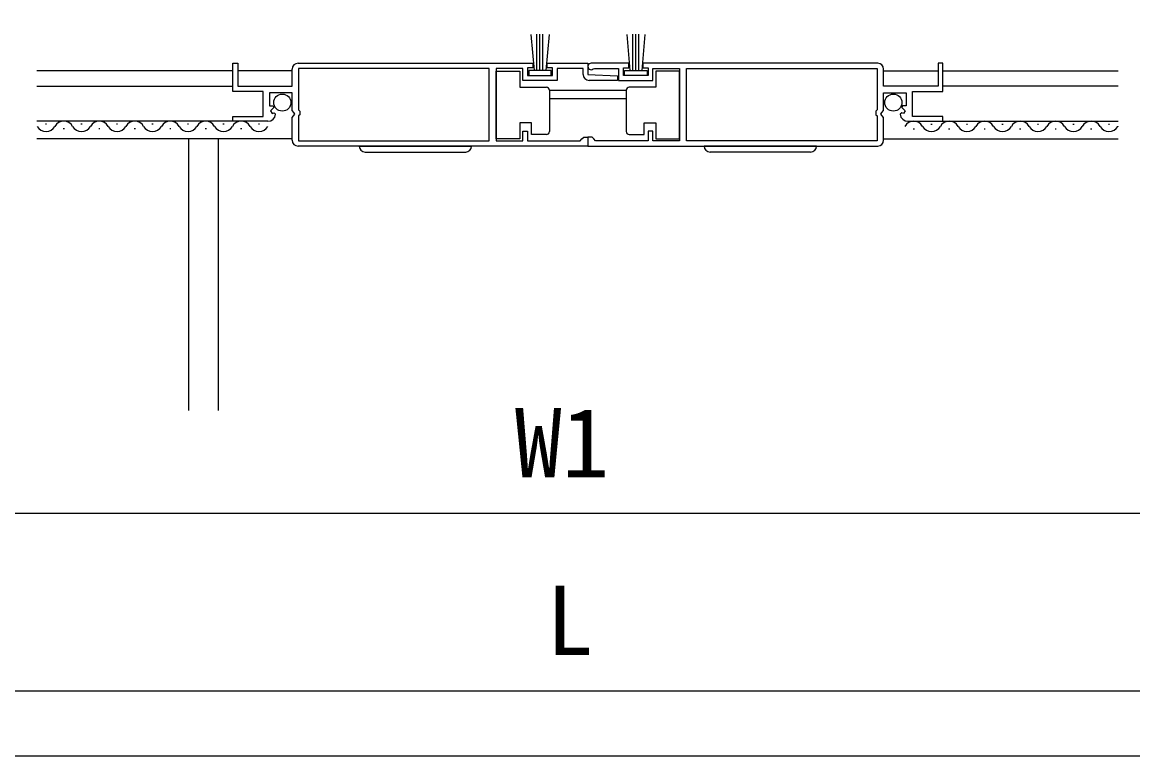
# Model space of a CAD drawing. Units: millimetres, scale not verified. Extents: x -700 to 700, y -1043 to 1037.
# Drawn here: x -242.1 to -54.4, y -1043.2 to -919.3 of the extents above; entities that cross this region are included whole.
import ezdxf
from ezdxf.enums import TextEntityAlignment as Align

# ---------------------------------------------------------------- set-up
doc = ezdxf.new("R2010")
doc.units = ezdxf.units.MM
doc.header["$LTSCALE"] = 6
for name, color, linetype in [('0-2_YKK_11', 7, 'Continuous'), ('0-3_YKK_12', 2, 'Continuous'), ('0-4_YKK_13', 4, 'Continuous'), ('0-5_YKK_D', 6, 'Continuous'), ('0-6_YKK_ZWAK', 7, 'Continuous')]:
    doc.layers.add(name, color=color, linetype=linetype)
doc.styles.add('ＭＳ ゴシック', font='')
doc.styles.get('ＭＳ ゴシック').set_extended_font_data('MS Gothic')

msp = doc.modelspace()

# ---------------------------------------------------------------- linework, layer by layer
at = {"layer": '0-2_YKK_11'}
for p, q in [((-146.5, -940.2), (-195.5, -940.2)), ((-146.498, -940.2), (-97.498, -940.2))]:
    msp.add_line(p, q, dxfattribs=at)
for points in [[(-200.596, -936), (-206.5, -936), (-206.5, -935.2), (-201.4, -935.2), (-201.4, -931), (-206.5, -931), (-206.5, -926.2), (-205.7, -926.2), (-205.7, -930.1), (-196.5, -930.1), (-196.5, -927.2)], [(-195.5, -926.2), (-155.8, -926.2), (-155.8, -927), (-156.7, -927), (-156.7, -928.3), (-152.5, -928.3), (-152.5, -927), (-153.4, -927), (-153.4, -926.2), (-146.504, -926.2), (-146.504, -928.1), (-141.494, -928.317), (-141.511, -929.1), (-146.304, -929.1)], [(-147.304, -928.1), (-147.304, -927.1), (-151.7, -927.1), (-151.7, -929.1), (-157.5, -929.1), (-157.5, -927.1), (-161.997, -927.1), (-161.997, -939.3), (-157.5, -939.3), (-157.5, -937.7), (-156.7, -937.7), (-156.7, -939.3), (-147.8, -939.3), (-147.5, -939), (-147.2, -938.7), (-146.5, -938.7), (-146.5, -940.2)], [(-145.593, -927.171), (-145.4, -927.1), (-141.298, -927.1), (-141.298, -929.1), (-135.498, -929.1), (-135.498, -927.1), (-131.001, -927.1), (-131.001, -939.3), (-135.498, -939.3), (-135.498, -937.7), (-136.298, -937.7), (-136.298, -939.3), (-145.198, -939.3), (-145.498, -939), (-145.798, -938.7), (-146.498, -938.7), (-146.498, -940.2)], [(-97.498, -926.2), (-137.198, -926.2), (-137.198, -927), (-136.298, -927), (-136.298, -928.3), (-140.498, -928.3), (-140.498, -927), (-139.598, -927), (-139.598, -926.2), (-145.948, -926.2)], [(-92.402, -936), (-86.498, -936), (-86.498, -935.2), (-91.598, -935.2), (-91.598, -931), (-86.498, -931), (-86.498, -926.2), (-87.298, -926.2), (-87.298, -930.1), (-96.498, -930.1), (-96.498, -927.2)], [(-196.5, -939.2), (-196.5, -935.369), (-196.047, -934.829), (-196.2, -934.5), (-196.5, -934.2), (-196.5, -931.2), (-200.3, -931.2), (-200.3, -933.4), (-199.683, -933.4), (-199.576, -933.659), (-200.141, -934.224), (-199.871, -934.692), (-199.552, -934.607), (-199.301, -934.818)], [(-96.498, -939.2), (-96.498, -935.369), (-96.951, -934.829), (-96.798, -934.5), (-96.498, -934.2), (-96.498, -931.2), (-92.698, -931.2), (-92.698, -933.4), (-93.315, -933.4), (-93.422, -933.659), (-92.857, -934.224), (-93.127, -934.692), (-93.446, -934.607), (-93.697, -934.818)]]:
    msp.add_lwpolyline(points, dxfattribs=at)
for points in [[(-163.197, -927.1), (-195.4, -927.1), (-195.4, -934.1), (-195.2, -934.3), (-195.2, -934.9), (-195.4, -935.1), (-195.4, -939.3), (-163.197, -939.3)], [(-129.801, -927.1), (-97.598, -927.1), (-97.598, -934.1), (-97.798, -934.3), (-97.798, -934.9), (-97.598, -935.1), (-97.598, -939.3), (-129.801, -939.3)]]:
    msp.add_lwpolyline(points, close=True, dxfattribs=at)
for centre, radius, start, end in [((-195.5, -927.2), 1, 90.00004, 180.00002), ((-145.948, -926.75), 0.55, 90.00003, 310.11942), ((-97.498, -927.2), 1, 0.00001, 89.99999), ((-146.304, -928.1), 1, 180.00001, 269.99999), ((-200.596, -934.7), 1.3, 270.00001, 354.78412), ((-92.402, -934.7), 1.3, 185.2159, 270.00002), ((-195.5, -939.2), 1, 180.00001, 269.99999), ((-97.498, -939.2), 1, 270.00001, 359.99999)]:
    msp.add_arc(centre, radius, start, end, dxfattribs=at)
at = {"layer": '0-3_YKK_12'}
for p, q in [((-206.503, -927.5), (-239.625, -927.5)), ((-196.501, -927.5), (-205.703, -927.5)), ((-96.5, -927.5), (-87.298, -927.5)), ((-86.498, -927.5), (-56.875, -927.5)), ((-239.625, -930.1), (-206.5, -930.1)), ((-140.001, -930.801), (-153, -930.801)), ((-56.875, -930.1), (-86.498, -930.1)), ((-140.001, -932.201), (-153, -932.201)), ((-200.598, -936), (-239.625, -936)), ((-92.402, -936), (-56.875, -936)), ((-196.501, -939), (-239.625, -939)), ((-214.001, -939), (-214.001, -984.873)), ((-209.001, -939), (-209.001, -984.873)), ((-96.5, -939), (-56.875, -939))]:
    msp.add_line(p, q, dxfattribs=at)
at = {"layer": '0-4_YKK_13'}
for p, q in [((-156.139, -921.323), (-155.603, -927.45)), ((-155.103, -927.45), (-155.103, -921.3)), ((-154.603, -927.45), (-154.603, -921.3)), ((-154.103, -927.45), (-154.103, -921.3)), ((-153.067, -921.323), (-153.603, -927.45)), ((-139.934, -921.323), (-139.398, -927.45)), ((-138.898, -927.45), (-138.898, -921.3)), ((-138.398, -927.45), (-138.398, -921.3)), ((-137.898, -927.45), (-137.898, -921.3)), ((-136.862, -921.323), (-137.398, -927.45)), ((-162, -927.55), (-161.997, -927.55)), ((-162, -927.55), (-158, -927.55)), ((-158, -927.55), (-158, -930.25)), ((-158, -930.25), (-153.5, -930.25)), ((-153, -930.75), (-153, -931.25)), ((-140.001, -930.75), (-140.001, -931.25)), ((-135.001, -930.25), (-139.501, -930.25)), ((-237.996, -936.5), (-238.196, -936.5)), ((-231.996, -936.5), (-232.196, -936.5)), ((-225.996, -936.5), (-226.196, -936.5)), ((-219.996, -936.5), (-220.196, -936.5)), ((-213.996, -936.5), (-214.196, -936.5)), ((-207.996, -936.5), (-208.196, -936.5)), ((-201.996, -936.5), (-202.196, -936.5)), ((-158, -936.25), (-158, -938.95)), ((-156, -936.25), (-158, -936.25)), ((-156, -938.25), (-156, -936.25)), ((-137.001, -938.25), (-137.001, -936.25)), ((-137.001, -936.25), (-135.001, -936.25)), ((-88.505, -936.5), (-88.305, -936.5)), ((-82.505, -936.5), (-82.305, -936.5)), ((-76.505, -936.5), (-76.305, -936.5)), ((-70.505, -936.5), (-70.305, -936.5)), ((-64.505, -936.5), (-64.305, -936.5)), ((-58.505, -936.5), (-58.305, -936.5)), ((-234.996, -937.26), (-235.196, -937.26)), ((-228.996, -937.26), (-229.196, -937.26)), ((-222.996, -937.26), (-223.196, -937.26)), ((-216.996, -937.26), (-217.196, -937.26)), ((-210.996, -937.26), (-211.196, -937.26)), ((-204.996, -937.26), (-205.196, -937.26)), ((-153.5, -938.25), (-156, -938.25)), ((-139.501, -938.25), (-137.001, -938.25)), ((-91.505, -937.26), (-91.305, -937.26)), ((-85.505, -937.26), (-85.305, -937.26)), ((-79.505, -937.26), (-79.305, -937.26)), ((-73.505, -937.26), (-73.305, -937.26)), ((-67.505, -937.26), (-67.305, -937.26)), ((-61.505, -937.26), (-61.305, -937.26)), ((-185.153, -940.2), (-166.153, -940.2)), ((-158, -938.95), (-162, -938.95)), ((-107.848, -940.2), (-126.848, -940.2)), ((-184.153, -941.2), (-167.153, -941.2)), ((-108.848, -941.2), (-125.848, -941.2))]:
    msp.add_line(p, q, dxfattribs=at)
for points in [[(-152.703, -927.45), (-156.503, -927.45), (-156.503, -928.3), (-152.703, -928.3)], [(-140.298, -927.45), (-136.498, -927.45), (-136.498, -928.3), (-140.298, -928.3)]]:
    msp.add_lwpolyline(points, close=True, dxfattribs=at)
for points in [[(-161.997, -938.95), (-162, -938.95), (-162, -927.55)], [(-131.001, -927.55), (-135.001, -927.55), (-135.001, -930.25)], [(-135.001, -936.25), (-135.001, -938.95), (-131.001, -938.95), (-131.001, -927.55)], [(-153, -931.25), (-153, -937.25), (-153, -937.75)], [(-140.001, -931.25), (-140.001, -937.25), (-140.001, -937.75)]]:
    msp.add_lwpolyline(points, dxfattribs=at)
for centre in [(-198.151, -932.85), (-94.85, -932.85)]:
    msp.add_circle(centre, 1.45, dxfattribs=at)
for centre, radius, start, end in [((-153.5, -930.75), 0.5, 0.00005, 90), ((-139.501, -930.75), 0.5, 90, 179.99995), ((-235.096, -937.718), 1.718, 29.19064, 150.80936), ((-229.096, -937.718), 1.718, 29.19064, 150.80936), ((-223.096, -937.718), 1.718, 29.19064, 150.80936), ((-217.096, -937.718), 1.718, 29.19064, 150.80936), ((-211.096, -937.718), 1.718, 29.19064, 150.80936), ((-205.096, -937.718), 1.718, 29.19064, 150.80936), ((-91.405, -937.718), 1.718, 29.19064, 150.80936), ((-85.405, -937.718), 1.718, 29.19064, 150.80936), ((-79.405, -937.718), 1.718, 29.19064, 150.80936), ((-73.405, -937.718), 1.718, 29.19064, 150.80936), ((-67.405, -937.718), 1.718, 29.19064, 150.80936), ((-61.405, -937.718), 1.718, 29.19064, 150.80936), ((-55.405, -937.718), 1.718, 148.84775, 150.80936), ((-238.096, -936.042), 1.718, 209.19937, 330.80063), ((-232.096, -936.042), 1.718, 209.19937, 330.80063), ((-226.096, -936.042), 1.718, 209.19937, 330.80063), ((-220.096, -936.042), 1.718, 209.19937, 330.80063), ((-214.096, -936.042), 1.718, 209.19937, 330.80063), ((-208.096, -936.042), 1.718, 209.19937, 330.80063), ((-202.096, -936.042), 1.718, 209.19937, 330.80063), ((-153.5, -937.75), 0.5, 270, 359.99999), ((-139.501, -937.75), 0.5, 180.00001, 270), ((-88.405, -936.042), 1.718, 209.19937, 330.80063), ((-82.405, -936.042), 1.718, 209.19937, 330.80063), ((-76.405, -936.042), 1.718, 209.19937, 330.80063), ((-70.405, -936.042), 1.718, 209.19937, 330.80063), ((-64.405, -936.042), 1.718, 209.19937, 330.80063), ((-58.405, -936.042), 1.718, 209.19937, 330.80063), ((-184.153, -940.2), 1, 180, 270), ((-167.153, -940.2), 1, 270, 0), ((-125.848, -940.2), 1, 180, 270), ((-108.848, -940.2), 1, 270, 0)]:
    msp.add_arc(centre, radius, start, end, dxfattribs=at)
at = {"layer": '0-5_YKK_D'}
for p, q in [((-484.001, -1002.201), (190.999, -1002.201)), ((-521.501, -1032.201), (228.499, -1032.201))]:
    msp.add_line(p, q, dxfattribs=at)
at = {"layer": '0-6_YKK_ZWAK'}
msp.add_lwpolyline([(-700, -1043.2), (700, -1043.2), (700, 996.8)], dxfattribs=at)

# ---------------------------------------------------------------- texts
at = {"layer": '0-5_YKK_D', "style": 'ＭＳ ゴシック'}
for s, p in [('W1', (-158.865, -999.701)), ('L', (-153.547, -1029.701))]:
    msp.add_text(s, height=11.73, dxfattribs=at).set_placement(p, align=Align.BOTTOM_LEFT)

doc.saveas('drawing.dxf')
